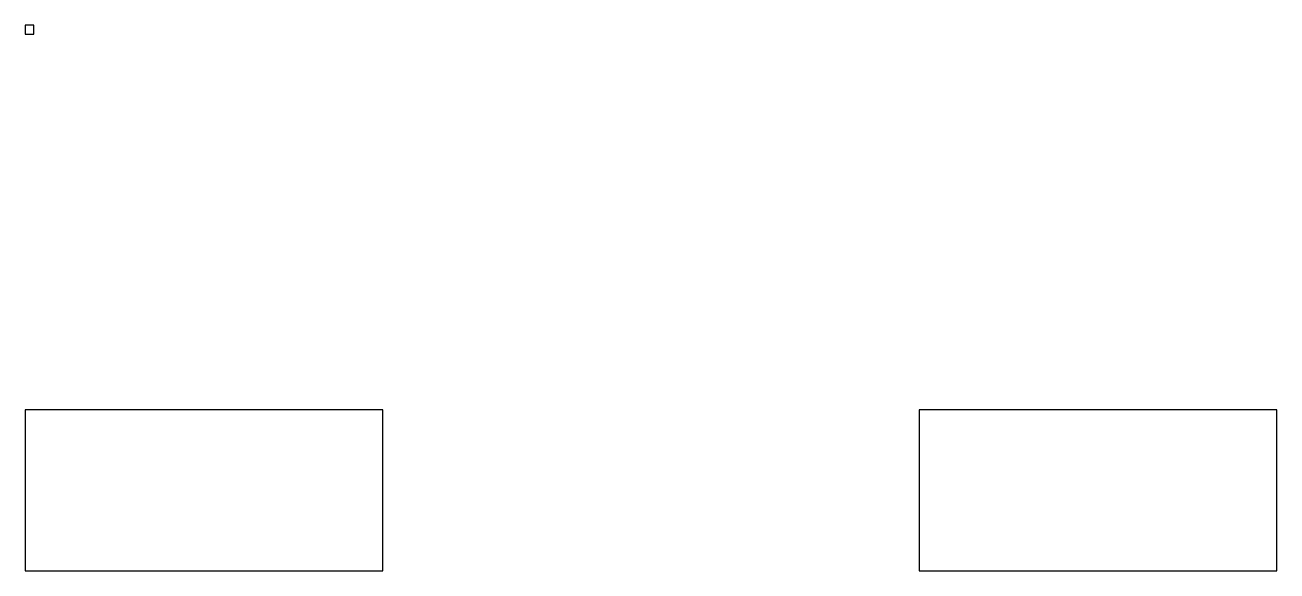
# Model space of a CAD drawing. Header units: millimetres. Extents: x 1000 to 8000, y 1000 to 4050.
import ezdxf

# ---------------------------------------------------------------- set-up
doc = ezdxf.new("R2010")
doc.units = ezdxf.units.MM
doc.layers.get('0').update_dxf_attribs({"linetype": 'CONTINUOUS'})
doc.layers.add('家具', color=7, linetype='CONTINUOUS')

# ---------------------------------------------------------------- blocks, each defined once
blk = doc.blocks.new('SOFA_3P')
blk.add_lwpolyline([(0, 0), (2000, 0), (2000, 900), (0, 900)], close=True)
blk = doc.blocks.new('PIN')
blk.add_lwpolyline([(0, 0), (50, 0), (50, 50), (0, 50)], close=True)

msp = doc.modelspace()

# ---------------------------------------------------------------- block references
at = {"layer": '家具'}
for name, p in [('PIN', (1000, 4000)), ('SOFA_3P', (1000, 1000)), ('SOFA_3P', (1000, 1000)), ('SOFA_3P', (6000, 1000))]:
    msp.add_blockref(name, p, dxfattribs=at)

doc.saveas('drawing.dxf')
